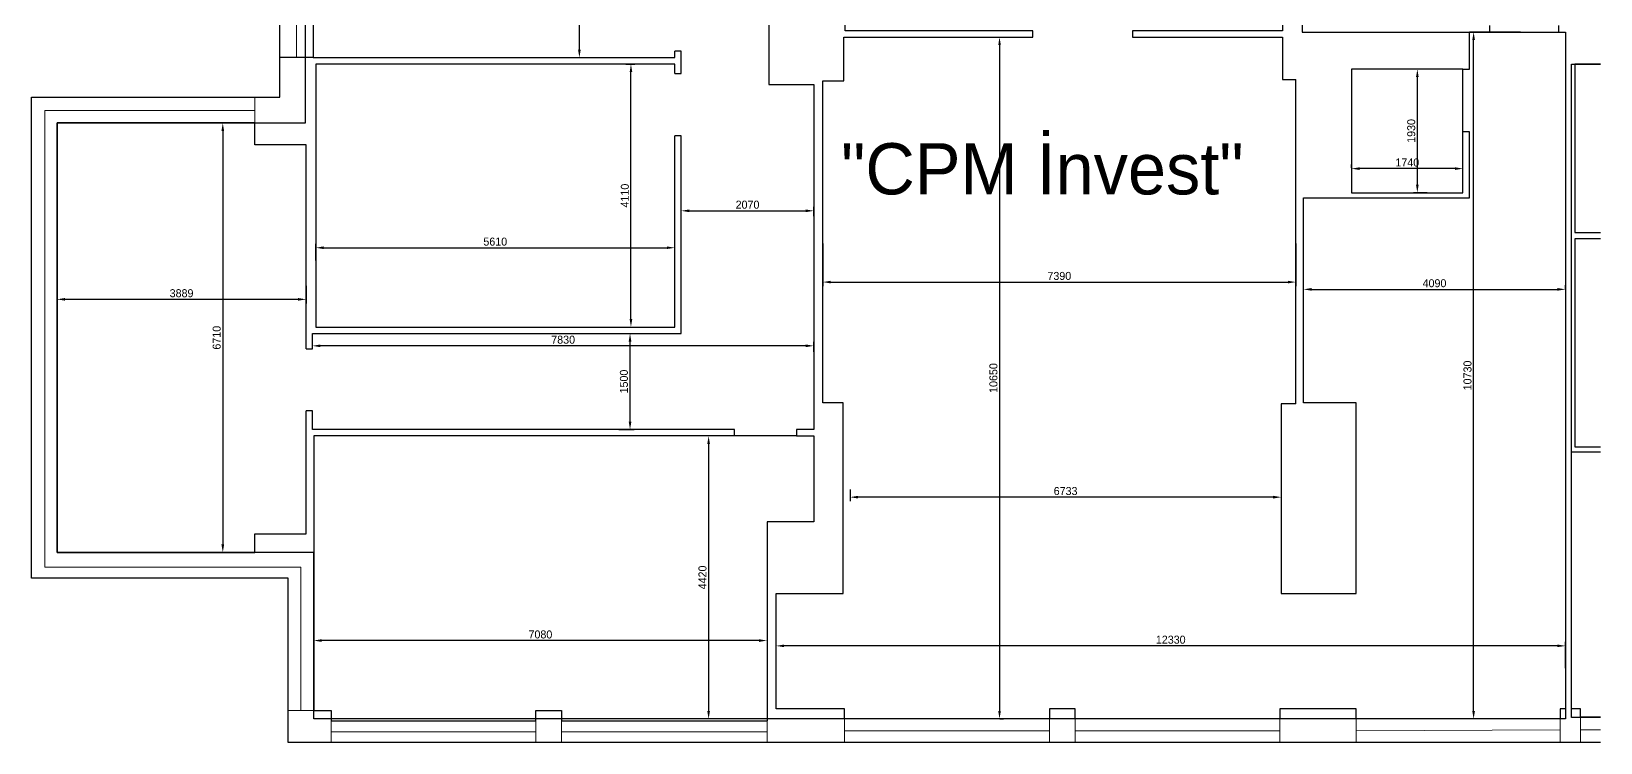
# Model space of a CAD drawing. Header units: millimetres. Extents: x 1180763 to 1206176, y -220242 to -190402.
# Drawn here: x 1180763 to 1205273, y -220242 to -209132 of the extents above; entities that cross this region are included whole.
import ezdxf

# ---------------------------------------------------------------- set-up
doc = ezdxf.new("R2010")
doc.units = ezdxf.units.MM
doc.layers.add('OFFICE_BOUNDARY', color=3, linetype='Continuous')

msp = doc.modelspace()

# ---------------------------------------------------------------- linework, layer by layer
at = {"color": 1, "lineweight": 30}
for p, q in [((1185043, -210562), (1185043, -200312)), ((1200613, -201902), (1200613, -209142)), ((1200613, -209142), (1204723, -209142)), ((1204723, -209142), (1204723, -219872)), ((1204818, -219852), (1204818, -209642)), ((1204818, -209642), (1205273, -209642)), ((1181163, -217272), (1181163, -210562)), ((1181163, -210562), (1185043, -210562)), ((1185173, -217272), (1181163, -217272)), ((1185173, -219872), (1185173, -217272)), ((1205273, -219852), (1204818, -219852)), ((1204723, -219872), (1185173, -219872))]:
    msp.add_line(p, q, dxfattribs=at)
for p, q in [((1184643, -210162), (1184643, -200712)), ((1205273, -209642), (1204868, -209642)), ((1204868, -209642), (1204868, -212272)), ((1180763, -217672), (1180763, -210162)), ((1180763, -210162), (1184643, -210162)), ((1204868, -212272), (1205273, -212272)), ((1205273, -212372), (1204868, -212372)), ((1204868, -212372), (1204868, -215622)), ((1204868, -215622), (1205273, -215622)), ((1204818, -219712), (1204818, -215702)), ((1204818, -215702), (1205273, -215702)), ((1184773, -217672), (1180763, -217672)), ((1184773, -220242), (1184773, -217672)), ((1204958, -219712), (1204818, -219712)), ((1204958, -219842), (1204958, -219712)), ((1205273, -219842), (1204958, -219842)), ((1205273, -220242), (1184773, -220242))]:
    msp.add_line(p, q)
at = {"color": 0, "lineweight": -2, "transparency": 16777216}
for p, q in [((1189322, -209417), (1189322, -205567)), ((1195887, -209222), (1195947, -209222)), ((1204019, -209142), (1203227, -209142)), ((1203289, -219747), (1203289, -209267)), ((1188939, -209542), (1189384, -209542)), ((1195884, -209347), (1195884, -219747)), ((1190045, -209642), (1190190, -209642)), ((1190127, -213627), (1190127, -209767)), ((1202562, -209722), (1202348, -209722)), ((1202410, -211527), (1202410, -209847)), ((1183604, -210562), (1183815, -210562)), ((1183752, -210687), (1183752, -217147)), ((1201383, -211261), (1201383, -211213)), ((1202998, -211276), (1201508, -211276)), ((1203123, -211261), (1203123, -211213)), ((1202562, -211652), (1202348, -211652)), ((1190913, -211954), (1190913, -211872)), ((1191038, -211935), (1192858, -211935)), ((1192983, -212016), (1192983, -211872)), ((1185203, -212713), (1185203, -212449)), ((1190813, -212713), (1190813, -212449)), ((1193123, -212448), (1193123, -213111)), ((1200513, -212448), (1200513, -213111)), ((1185328, -212512), (1190688, -212512)), ((1181163, -213108), (1181163, -213381)), ((1185053, -213108), (1185053, -213381)), ((1193248, -213048), (1200388, -213048)), ((1200633, -213159), (1200633, -213099)), ((1200758, -213162), (1204598, -213162)), ((1204723, -213159), (1204723, -213099)), ((1184928, -213318), (1181288, -213318)), ((1189938, -213852), (1190175, -213852)), ((1190045, -213752), (1190190, -213752)), ((1185153, -214061), (1185153, -213981)), ((1192858, -214044), (1185278, -214044)), ((1190113, -215227), (1190113, -213977)), ((1192983, -214138), (1192983, -213981)), ((1189938, -215352), (1190175, -215352)), ((1191398, -215452), (1191278, -215452)), ((1191340, -215577), (1191340, -219747)), ((1193549, -216288), (1193549, -216471)), ((1200158, -216408), (1193674, -216408)), ((1200283, -216288), (1200283, -216471)), ((1183604, -217272), (1183815, -217272)), ((1185173, -217303), (1185173, -218711)), ((1192253, -217551), (1192253, -218711)), ((1192128, -218648), (1185298, -218648)), ((1192393, -219080), (1192393, -218668)), ((1204598, -218731), (1192518, -218731)), ((1204723, -219080), (1204723, -218668)), ((1191398, -219872), (1191278, -219872)), ((1195887, -219872), (1195947, -219872)), ((1204019, -219872), (1203227, -219872))]:
    msp.add_line(p, q, dxfattribs=at)
at = {"color": 5, "lineweight": 5}
for p, q in [((1180972, -217501), (1180972, -210369)), ((1180972, -210369), (1184253, -210369)), ((1184973, -217501), (1180972, -217501)), ((1184973, -219742), (1184973, -217501)), ((1205273, -220042), (1204958, -220042))]:
    msp.add_line(p, q, dxfattribs=at)
for points in [[(1200613, -203692), (1200613, -203992), (1200503, -203992), (1200503, -208822), (1200303, -208822), (1200303, -209122), (1197963, -209122), (1197963, -209222)], [(1190813, -208482), (1190813, -205442), (1185043, -205442), (1185043, -207172), (1185573, -207172), (1185573, -208002), (1185163, -208002), (1185163, -209542), (1190813, -209542), (1190813, -209442)], [(1196403, -209222), (1196403, -209122), (1193473, -209122), (1193473, -208782), (1192283, -208782), (1192283, -209962), (1192983, -209962), (1192983, -215352), (1192713, -215352), (1192713, -215452), (1191743, -215452), (1191743, -215352), (1185153, -215352), (1185153, -215062), (1185053, -215062)], [(1204613, -209042), (1204613, -209142), (1204723, -209142), (1204723, -219712), (1204643, -219712), (1204643, -219872), (1201453, -219872), (1201453, -219712), (1200263, -219712), (1200263, -219872), (1197063, -219872), (1197063, -219712), (1196663, -219712), (1196663, -219872), (1193463, -219872), (1193463, -219712), (1192393, -219712), (1192393, -217912), (1193443, -217912), (1193443, -214932), (1193123, -214932), (1193123, -209902), (1193453, -209902), (1193453, -209222), (1196403, -209222)], [(1201453, -214932), (1200633, -214932), (1200633, -211732), (1203223, -211732), (1203223, -210702), (1203123, -210702), (1203123, -209722), (1203223, -209722), (1203223, -209142), (1203543, -209142), (1203543, -209042)], [(1197963, -209222), (1200303, -209222), (1200303, -209882), (1200513, -209882)], [(1185163, -209542), (1184643, -209542)], [(1190813, -209792), (1190913, -209792), (1190913, -209442), (1190813, -209442)], [(1190813, -209792), (1190813, -209642), (1185203, -209642), (1185203, -213752), (1190813, -213752), (1190813, -210762)], [(1203123, -209722), (1201383, -209722), (1201383, -211652), (1203123, -211652), (1203123, -210702)], [(1200513, -214952), (1200513, -209882)], [(1185053, -214092), (1185053, -210902), (1184253, -210902), (1184253, -210562), (1181163, -210562), (1181163, -217272), (1184253, -217272), (1184253, -216982), (1185053, -216982), (1185053, -215062)], [(1185053, -214092), (1185153, -214092), (1185153, -213852), (1190913, -213852), (1190913, -210762), (1190813, -210762)], [(1200513, -214952), (1200283, -214952), (1200283, -217912), (1201453, -217912), (1201453, -214932)], [(1191743, -215452), (1185173, -215452), (1185173, -219742), (1185443, -219742), (1185443, -219902), (1188643, -219902), (1188643, -219742), (1189043, -219742), (1189043, -219902), (1192253, -219902)], [(1192713, -215452), (1192983, -215452), (1192983, -216792), (1192253, -216792), (1192253, -219902)]]:
    msp.add_lwpolyline(points)
for points in [[(1184903, -209542), (1184903, -208002)], [(1188643, -220072), (1185443, -220072)], [(1192253, -220072), (1189043, -220072)], [(1196663, -220057), (1193463, -220057)], [(1200263, -220057), (1197063, -220057)], [(1204643, -220042), (1201453, -220057)]]:
    msp.add_lwpolyline(points, dxfattribs=at)
at = {"lineweight": 5}
for points in [[(1184253, -210562), (1184253, -210162)], [(1185173, -219742), (1184773, -219742)], [(1204958, -219842), (1204958, -220242)], [(1185443, -219902), (1185443, -220242)], [(1188643, -219902), (1188643, -220242)], [(1189043, -219902), (1189043, -220242)], [(1192253, -219902), (1192253, -220242)], [(1193463, -219872), (1193463, -220242)], [(1196663, -219872), (1196663, -220242)], [(1197063, -219872), (1197063, -220242)], [(1200263, -219872), (1200263, -220242)], [(1201453, -219872), (1201453, -220242)], [(1204643, -219872), (1204643, -220242)]]:
    msp.add_lwpolyline(points, dxfattribs=at)
at = {"color": 0, "transparency": 16777216}
for points in [[(1195864, -209347), (1195905, -209347), (1195884, -209222)], [(1203268, -209267), (1203310, -209267), (1203289, -209142)], [(1189301, -209417), (1189343, -209417), (1189322, -209542)], [(1190107, -209767), (1190148, -209767), (1190127, -209642)], [(1202389, -209847), (1202431, -209847), (1202410, -209722)], [(1183731, -210687), (1183773, -210687), (1183752, -210562)], [(1201508, -211255), (1201508, -211297), (1201383, -211276)], [(1202998, -211255), (1202998, -211297), (1203123, -211276)], [(1202389, -211527), (1202431, -211527), (1202410, -211652)], [(1191038, -211914), (1191038, -211956), (1190913, -211935)], [(1192858, -211914), (1192858, -211956), (1192983, -211935)], [(1185328, -212491), (1185328, -212532), (1185203, -212512)], [(1190688, -212491), (1190688, -212532), (1190813, -212512)], [(1193248, -213028), (1193248, -213069), (1193123, -213048)], [(1200388, -213028), (1200388, -213069), (1200513, -213048)], [(1200758, -213141), (1200758, -213183), (1200633, -213162)], [(1204598, -213141), (1204598, -213183), (1204723, -213162)], [(1181288, -213297), (1181288, -213339), (1181163, -213318)], [(1184928, -213297), (1184928, -213339), (1185053, -213318)], [(1190107, -213627), (1190148, -213627), (1190127, -213752)], [(1190092, -213977), (1190134, -213977), (1190113, -213852)], [(1185278, -214023), (1185278, -214065), (1185153, -214044)], [(1192858, -214023), (1192858, -214065), (1192983, -214044)], [(1190092, -215227), (1190134, -215227), (1190113, -215352)], [(1191319, -215577), (1191361, -215577), (1191340, -215452)], [(1193674, -216387), (1193674, -216429), (1193549, -216408)], [(1200158, -216387), (1200158, -216429), (1200283, -216408)], [(1183731, -217147), (1183773, -217147), (1183752, -217272)], [(1185298, -218627), (1185298, -218669), (1185173, -218648)], [(1192128, -218627), (1192128, -218669), (1192253, -218648)], [(1192518, -218710), (1192518, -218751), (1192393, -218731)], [(1204598, -218710), (1204598, -218751), (1204723, -218731)], [(1191319, -219747), (1191361, -219747), (1191340, -219872)], [(1195864, -219747), (1195905, -219747), (1195884, -219872)], [(1203268, -219747), (1203310, -219747), (1203289, -219872)]]:
    msp.add_solid(points, dxfattribs=at)
at = {"layer": 'OFFICE_BOUNDARY'}
msp.add_lwpolyline([(1204723, -209142), (1204723, -219872), (1185173, -219872), (1185173, -217272), (1181163, -217272), (1181163, -210562), (1185043, -210562), (1185043, -200312), (1181203, -200312), (1181203, -193602), (1185173, -193602), (1185173, -190802), (1196803, -190802), (1196803, -197422), (1200503, -197422), (1200503, -201902), (1200613, -201902), (1200613, -209142), (1204723, -209142)], close=True, dxfattribs=at)

# ---------------------------------------------------------------- texts
at = {"color": 0, "transparency": 16777216, "char_height": 125, "attachment_point": 5, "rotation": 90}
for s, insert in [('1930', (1202315, -210687)), ('4110', (1190032, -211697)), ('6710', (1183657, -213917)), ('1500', (1190018, -214602)), ('10650', (1195789, -214547)), ('10730', (1203194, -214507)), ('4420', (1191245, -217662))]:
    msp.add_mtext(s, dxfattribs=dict(at, insert=insert))
at = {"color": 1, "lineweight": 30, "insert": (1189842, -210879), "char_height": 800, "attachment_point": 1}
msp.add_mtext_dynamic_manual_height_columns('\\A1;{\\C256;\\c0;            "CPM İnvest"   \\P      }', width=25301.6, gutter_width=12.5, heights=[-2305], dxfattribs=at)
at = {"color": 0, "transparency": 16777216, "char_height": 125, "attachment_point": 5}
for s, insert in [('1740', (1202253, -211181)), ('2070', (1191948, -211840)), ('5610', (1188008, -212417)), ('7390', (1196818, -212953)), ('3889', (1183108, -213223)), ('4090', (1202678, -213067)), ('7830', (1189068, -213949)), ('6733', (1196916, -216313)), ('7080', (1188713, -218553)), ('12330', (1198558, -218635))]:
    msp.add_mtext(s, dxfattribs=dict(at, insert=insert))

doc.saveas('drawing.dxf')
